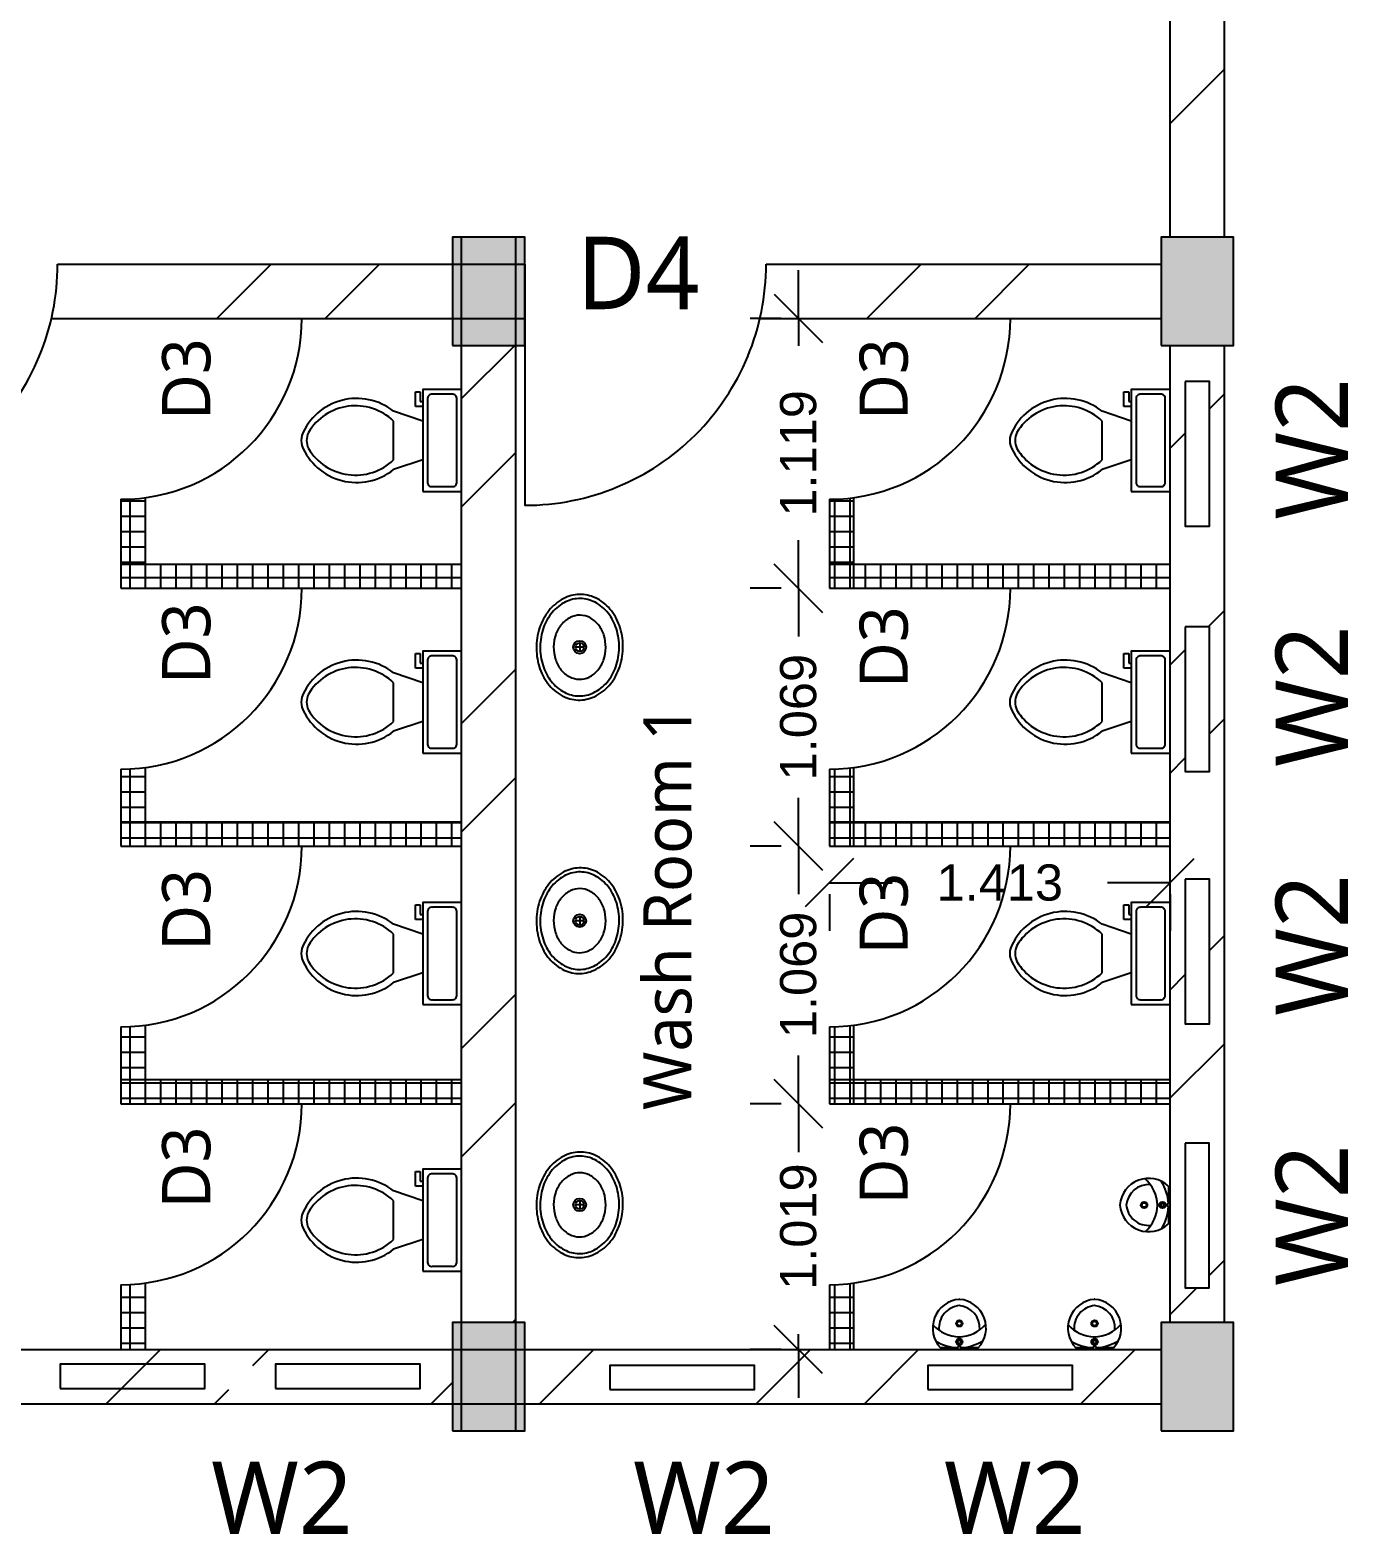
# Model space of a CAD drawing. Header units: millimetres. Extents: x 4123.3 to 4149.6, y 1802.2 to 1846.1.
# Drawn here: x 4143.24 to 4148.7, y 1830.95 to 1837.18 of the extents above; entities that cross this region are included whole.
import ezdxf

# ---------------------------------------------------------------- set-up
doc = ezdxf.new("R2010")
doc.units = ezdxf.units.MM
for name, color, linetype in [('Column', 240, 'Continuous'), ('Column hatch', 1, 'Continuous'), ('Doors', 90, 'Continuous'), ('Window', 50, 'Continuous')]:
    doc.layers.add(name, color=color, linetype=linetype)
doc.styles.add('Annotative', font='arial.ttf')
doc.dimstyles.new('Dim 2', dxfattribs={"dimtxt": 0.15, "dimasz": 0.2, "dimexe": 0.2, "dimexo": 0.2, "dimgap": 0.2, "dimtad": 0, "dimdec": 3, "dimdsep": 46, "dimtxsty": 'Annotative', "dimblk": 'OBLIQUE', "dimcen": 1, "dimadec": 0, "dimazin": 0, "dimtfac": 1, "dimtdec": 3, "dimtmove": 0, "dimatfit": 3, "dimfxl": 1, "dimarcsym": 0})
pattern_1 = [(45, (-7783.4231, -4078.2688), (-0.67351921, 0.67351921), []), (45, (-7782.9741, -4078.2688), (-0.67351921, 0.67351921), [])]

# ---------------------------------------------------------------- blocks, each defined once
blk = doc.blocks.new('Toilet - top')
for p, q in [((9.5, -6), (9.5, -2)), ((-10, -8.5), (-8, -8.5)), ((-10, -9.5), (-10, -8.5)), ((-8, -8.5), (-8, -8)), ((-7, -8), (-7, -9.5)), ((-4, -8), (-6, -14)), ((4, -8), (6, -14)), ((-7, -9.5), (-10, -9.5)), ((4, -14), (-4, -14))]:
    blk.add_line(p, q)
blk.add_lwpolyline([(10.5, -8), (10.5, 0), (-10.5, 0), (-10.5, -8)], close=True)
for points in [[(-9.5, -2), (-9.5, -6)], [(8.5, -1), (-8.5, -1)], [(-8.5, -7), (8.5, -7)]]:
    blk.add_lwpolyline(points)
for centre, radius, start, end in [((-8.62, -1.88), 0.884, 81.8699, 188.1301), ((8.62, -1.88), 0.884, 351.8699, 98.1301), ((-8.62, -6.12), 0.884, 171.8699, 278.1301), ((8.62, -6.12), 0.884, 261.8699, 8.1301), ((3.52, -21.58), 12.17, 141.4691, 247.9714), ((4.2, -21.82), 11.33, 136.3677, 238.9468), ((-3.52, -21.58), 12.17, 292.0284, 38.5307), ((-4.2, -21.82), 11.33, 301.053, 43.6321), ((0, -27.88), 4, 245.7318, 294.2682), ((0, -29), 4, 254.8605, 285.1395)]:
    blk.add_arc(centre, radius, start, end)
blk = doc.blocks.new('Sink - Oval top')
for p, q in [((-1, 0), (1, 0)), ((0, 1), (0, -1))]:
    blk.add_line(p, q)
at = {"linetype": 'Continuous'}
for points in [[(-12.23, 0.39, 0.117634), (-11.46, -3.36, 0.104469), (-8.88, -6.8, 0.090016), (-5.08, -9.07, 0.08192), (-0.32, -10.02, 0.08192), (4.49, -9.38, 0.090016), (8.42, -7.36, 0.104469), (11.22, -4.09, 0.117634), (12.23, -0.39, 0.117634), (11.46, 3.36, 0.104469), (8.88, 6.8, 0.090016), (5.08, 9.07, 0.08192), (0.32, 10.02, 0.08192), (-4.49, 9.38, 0.090016), (-8.42, 7.36, 0.104469), (-11.22, 4.09, 0.117634)], [(-11.29, 0.16, 0.118622), (-10.52, -3.25, 0.104678), (-8.07, -6.36, 0.089562), (-4.54, -8.37, 0.081185), (-0.13, -9.15, 0.081185), (4.3, -8.49, 0.089562), (7.89, -6.58, 0.104678), (10.42, -3.55, 0.118622), (11.29, -0.16, 0.118622), (10.52, 3.25, 0.104678), (8.07, 6.36, 0.089562), (4.54, 8.37, 0.081185), (0.13, 9.15, 0.081185), (-4.3, 8.49, 0.089562), (-7.89, 6.58, 0.104678), (-10.42, 3.55, 0.118622)], [(-7.42, 0.08, 0.118283), (-6.91, -2.17, 0.104607), (-5.29, -4.21, 0.089718), (-2.97, -5.53, 0.081436), (-0.07, -6.04, 0.081436), (2.84, -5.59, 0.089718), (5.2, -4.33, 0.104607), (6.86, -2.32, 0.118283), (7.42, -0.08, 0.118283), (6.91, 2.17, 0.104607), (5.29, 4.21, 0.089718), (2.97, 5.53, 0.081436), (0.07, 6.04, 0.081436), (-2.84, 5.59, 0.089718), (-5.2, 4.33, 0.104607), (-6.86, 2.32, 0.118283)]]:
    blk.add_lwpolyline(points, format="xyb", close=True, dxfattribs=at)
for radius in [1.5, 1]:
    blk.add_circle((0, 0), radius)
blk = doc.blocks.new('A$C317801B0')
for p, q in [((0.0505, 0.3099), (0.1601, 0.3099)), ((0.167, 0.2996), (0.167, 0.2915)), ((0.1731, 0.2996), (0.1731, 0.2916)), ((0.1808, 0.3099), (0.2905, 0.3099)), ((0.167, 0.2514), (0.167, 0.2397)), ((0.1731, 0.2513), (0.1731, 0.2399))]:
    blk.add_line(p, q)
for centre, radius in [((0.1705, 0.2715), 0.0203), ((0.1705, 0.3099), 0.0103), ((0.1705, 0.2715), 0.0103), ((0.1705, 0.1541), 0.0203), ((0.1705, 0.1541), 0.0143)]:
    blk.add_circle(centre, radius)
for centre, radius, start, end in [((0.1839, 0.1833), 0.1839, 136.51674, 265.29297), ((0.1789, 0.0078), 0.3022, 93.56524, 122.03941), ((0.157, 0.1833), 0.1839, 274.70703, 43.48326), ((0.1664, 0.0088), 0.3011, 59.19826, 87.25301), ((0.1789, 0.0078), 0.2322, 91.60377, 139.73716), ((0.1839, 0.1833), 0.1439, 175.68344, 265.29297), ((0.157, 0.1833), 0.1439, 274.70703, 5.52965), ((0.1659, 0.0078), 0.2322, 41.68292, 88.39623), ((0.1705, 0.0199), 0.02, 265.29297, 274.70703)]:
    blk.add_arc(centre, radius, start, end)
blk = doc.blocks.new('_Oblique')
at = {"color": 0, "linetype": 'ByBlock', "lineweight": -2}
blk.add_line((-0.5, -0.5), (0.5, 0.5), dxfattribs=at)
blk = doc.blocks.new('*D58')
at = {"color": 0, "lineweight": -2, "transparency": 16777216}
for p, q in [((4146.4247, 1835.9889), (4146.4247, 1836.1889)), ((4146.3535, 1835.9889), (4146.2247, 1835.9889)), ((4146.4247, 1835.9889), (4146.4247, 1835.8757)), ((4146.4247, 1834.8701), (4146.4247, 1834.9833)), ((4146.3535, 1834.8701), (4146.2247, 1834.8701)), ((4146.4247, 1834.8701), (4146.4247, 1834.6701))]:
    blk.add_line(p, q, dxfattribs=at)
at = {"layer": 'Defpoints', "color": 0, "transparency": 16777216}
for p in [(4146.4247, 1835.9889), (4146.5535, 1835.9889), (4146.5535, 1834.8701)]:
    blk.add_point(p, dxfattribs=at)
at = {"color": 0, "lineweight": -2, "transparency": 16777216, "xscale": 0.2, "yscale": 0.2, "zscale": 0.2}
for p, rotation in [((4146.4247, 1835.9889), 270), ((4146.4247, 1834.8701), 90)]:
    blk.add_blockref('_Oblique', p, dxfattribs=dict(at, rotation=rotation))
at = {"color": 0, "transparency": 16777216, "insert": (4146.4247, 1835.4295), "char_height": 0.15, "attachment_point": 5, "rotation": 90, "style": 'Annotative'}
blk.add_mtext('1.119', dxfattribs=at)
blk = doc.blocks.new('*D59')
at = {"color": 0, "lineweight": -2, "transparency": 16777216}
for p, q in [((4146.4247, 1834.8701), (4146.4247, 1835.0701)), ((4146.3535, 1834.8701), (4146.2247, 1834.8701)), ((4146.4247, 1834.8701), (4146.4247, 1834.7819)), ((4146.4247, 1833.8014), (4146.4247, 1833.8896)), ((4146.3535, 1833.8014), (4146.2247, 1833.8014)), ((4146.4247, 1833.8014), (4146.4247, 1833.6014))]:
    blk.add_line(p, q, dxfattribs=at)
at = {"layer": 'Defpoints', "color": 0, "transparency": 16777216}
for p in [(4146.4247, 1834.8701), (4146.5535, 1834.8701), (4146.5535, 1833.8014)]:
    blk.add_point(p, dxfattribs=at)
at = {"color": 0, "lineweight": -2, "transparency": 16777216, "xscale": 0.2, "yscale": 0.2, "zscale": 0.2}
for p, rotation in [((4146.4247, 1834.8701), 270), ((4146.4247, 1833.8014), 90)]:
    blk.add_blockref('_Oblique', p, dxfattribs=dict(at, rotation=rotation))
at = {"color": 0, "transparency": 16777216, "insert": (4146.4247, 1834.3357), "char_height": 0.15, "attachment_point": 5, "rotation": 90, "style": 'Annotative'}
blk.add_mtext('1.069', dxfattribs=at)
blk = doc.blocks.new('*D60')
at = {"color": 0, "lineweight": -2, "transparency": 16777216}
for p, q in [((4146.4247, 1833.8014), (4146.4247, 1834.0014)), ((4146.3535, 1833.8014), (4146.2247, 1833.8014)), ((4146.4247, 1833.8014), (4146.4247, 1833.7132)), ((4146.4247, 1832.7326), (4146.4247, 1832.8208)), ((4146.3535, 1832.7326), (4146.2247, 1832.7326)), ((4146.4247, 1832.7326), (4146.4247, 1832.5326))]:
    blk.add_line(p, q, dxfattribs=at)
at = {"layer": 'Defpoints', "color": 0, "transparency": 16777216}
for p in [(4146.4247, 1833.8014), (4146.5535, 1833.8014), (4146.5535, 1832.7326)]:
    blk.add_point(p, dxfattribs=at)
at = {"color": 0, "lineweight": -2, "transparency": 16777216, "xscale": 0.2, "yscale": 0.2, "zscale": 0.2}
for p, rotation in [((4146.4247, 1833.8014), 270), ((4146.4247, 1832.7326), 90)]:
    blk.add_blockref('_Oblique', p, dxfattribs=dict(at, rotation=rotation))
at = {"color": 0, "transparency": 16777216, "insert": (4146.4247, 1833.267), "char_height": 0.15, "attachment_point": 5, "rotation": 90, "style": 'Annotative'}
blk.add_mtext('1.069', dxfattribs=at)
blk = doc.blocks.new('*D61')
at = {"color": 0, "lineweight": -2, "transparency": 16777216}
for p, q in [((4146.4247, 1832.7326), (4146.4247, 1832.9326)), ((4146.3535, 1832.7326), (4146.2247, 1832.7326)), ((4146.4247, 1832.7326), (4146.4247, 1832.6694)), ((4146.4247, 1831.7139), (4146.4247, 1831.7771)), ((4146.3535, 1831.7139), (4146.2247, 1831.7139)), ((4146.4247, 1831.7139), (4146.4247, 1831.5139))]:
    blk.add_line(p, q, dxfattribs=at)
at = {"layer": 'Defpoints', "color": 0, "transparency": 16777216}
for p in [(4146.4247, 1832.7326), (4146.5535, 1832.7326), (4146.5535, 1831.7139)]:
    blk.add_point(p, dxfattribs=at)
at = {"color": 0, "lineweight": -2, "transparency": 16777216, "xscale": 0.2, "yscale": 0.2, "zscale": 0.2}
for p, rotation in [((4146.4247, 1832.7326), 270), ((4146.4247, 1831.7139), 90)]:
    blk.add_blockref('_Oblique', p, dxfattribs=dict(at, rotation=rotation))
at = {"color": 0, "transparency": 16777216, "insert": (4146.4247, 1832.2232), "char_height": 0.15, "attachment_point": 5, "rotation": 90, "style": 'Annotative'}
blk.add_mtext('1.019', dxfattribs=at)
blk = doc.blocks.new('*D62')
at = {"color": 0, "lineweight": -2, "transparency": 16777216}
for p, q in [((4146.5535, 1833.649), (4146.8138, 1833.649)), ((4147.966, 1833.649), (4147.7058, 1833.649)), ((4146.5535, 1833.6014), (4146.5535, 1833.449)), ((4147.966, 1833.6014), (4147.966, 1833.449))]:
    blk.add_line(p, q, dxfattribs=at)
at = {"layer": 'Defpoints', "color": 0, "transparency": 16777216}
for p in [(4146.5535, 1833.8014), (4147.966, 1833.8014), (4147.966, 1833.649)]:
    blk.add_point(p, dxfattribs=at)
at = {"color": 0, "lineweight": -2, "transparency": 16777216, "xscale": 0.2, "yscale": 0.2, "zscale": 0.2, "rotation": 180}
blk.add_blockref('_Oblique', (4146.5535, 1833.649), dxfattribs=at)
at = {"color": 0, "lineweight": -2, "transparency": 16777216, "xscale": 0.2, "yscale": 0.2, "zscale": 0.2}
blk.add_blockref('_Oblique', (4147.966, 1833.649), dxfattribs=at)
at = {"color": 0, "transparency": 16777216, "insert": (4147.2598, 1833.649), "char_height": 0.15, "attachment_point": 5, "style": 'Annotative'}
blk.add_mtext('1.413', dxfattribs=at)

msp = doc.modelspace()

# ---------------------------------------------------------------- hatches: boundary and pattern name
h = msp.add_hatch()
h.set_pattern_fill('ANSI32', color=256, scale=0.1)
h.set_pattern_definition(pattern_1)
h.paths.add_polyline_path([(4148.191, 1840.8764), (4147.966, 1840.8764), (4147.966, 1836.3264), (4148.191, 1836.3264)])
h.paths.add_polyline_path([(4148.0285, 1838.6139), (4148.0285, 1840.4139), (4148.1285, 1840.4139), (4148.1285, 1838.6139)], flags=16)
h.paths.add_polyline_path([(4148.191, 1845.3501), (4148.1908, 1845.3764), (4147.966, 1845.3764), (4147.966, 1845.3501), (4147.966, 1841.3264), (4148.191, 1841.3264)])
h.paths.add_polyline_path([(4148.0285, 1842.1382), (4148.0285, 1843.9382), (4148.0285, 1844.5382), (4148.1285, 1844.5382), (4148.1285, 1843.9382), (4148.1285, 1842.1382)], flags=16)
h.paths.add_polyline_path([(4147.9285, 1845.7139), (4145.291, 1845.7139), (4145.291, 1845.4889), (4147.9285, 1845.4889)])
h.paths.add_polyline_path([(4145.7098, 1845.6514), (4147.5098, 1845.6514), (4147.5098, 1845.5514), (4145.7098, 1845.5514)], flags=16)
h.paths.add_polyline_path([(4144.991, 1845.7139), (4142.3535, 1845.7139), (4142.3535, 1845.4889), (4144.991, 1845.4889)])
h.paths.add_polyline_path([(4144.5723, 1845.5514), (4142.7723, 1845.5514), (4142.7723, 1845.6514), (4144.5723, 1845.6514)], flags=16)
h.paths.add_polyline_path([(4142.0535, 1845.7139), (4139.416, 1845.7139), (4139.416, 1845.4889), (4142.0535, 1845.4889)])
h.paths.add_polyline_path([(4141.6348, 1845.5514), (4139.8348, 1845.5514), (4139.8348, 1845.6514), (4141.6348, 1845.6514)], flags=16)
h.paths.add_polyline_path([(4139.116, 1845.7139), (4136.4785, 1845.7139), (4136.4785, 1845.4889), (4139.116, 1845.4889)])
h.paths.add_polyline_path([(4139.3785, 1845.3764), (4139.1535, 1845.3764), (4139.1535, 1841.3264), (4139.3785, 1841.3264)])
h.paths.add_polyline_path([(4136.441, 1845.3764), (4136.216, 1845.3764), (4136.216, 1841.3264), (4136.441, 1841.3264)])
h = msp.add_hatch()
h.set_pattern_fill('NET', color=256, scale=0.02)
h.set_pattern_definition([(0, (-7783.42309, -4078.26881), (0, 0.0635), []), (90, (-7783.42309, -4078.26881), (-0.0635, 4e-18), [])])
h.paths.add_polyline_path([(4144.066, 1840.0564, -0.025047), (4143.966, 1840.0514), (4143.966, 1838.0514), (4147.966, 1838.0514), (4147.966, 1838.1514), (4144.066, 1838.1514)])
h.paths.add_polyline_path([(4144.991, 1841.1514), (4142.3535, 1841.1514), (4142.3535, 1841.0514), (4144.991, 1841.0514)])
h.paths.add_polyline_path([(4147.9285, 1841.1514), (4145.291, 1841.1514), (4145.291, 1841.0514), (4147.9285, 1841.0514)])
h.paths.add_polyline_path([(4142.0535, 1841.1514), (4140.4613, 1841.1514, -0.02385), (4140.466, 1841.0514), (4142.0535, 1841.0514)])
h.paths.add_polyline_path([(4145.0285, 1834.9701), (4143.716, 1834.9701), (4143.716, 1834.8701), (4145.0285, 1834.8701)])
h.paths.add_polyline_path([(4143.716, 1834.9701), (4143.616, 1834.9701), (4143.616, 1834.8701), (4143.716, 1834.8701)])
h.paths.add_polyline_path([(4143.716, 1835.2456, -0.033445), (4143.616, 1835.2389), (4143.616, 1834.9701), (4143.716, 1834.9701)])
h.paths.add_polyline_path([(4145.0285, 1833.9014), (4143.716, 1833.9014), (4143.716, 1833.8014), (4145.0285, 1833.8014)])
h.paths.add_polyline_path([(4143.716, 1833.9014), (4143.616, 1833.9014), (4143.616, 1833.8014), (4143.716, 1833.8014)])
h.paths.add_polyline_path([(4143.716, 1834.1268, -0.033445), (4143.616, 1834.1201), (4143.616, 1833.9014), (4143.716, 1833.9014)])
h.paths.add_polyline_path([(4143.716, 1833.0581, -0.033445), (4143.616, 1833.0514), (4143.616, 1832.8326), (4143.716, 1832.8326)])
h.paths.add_polyline_path([(4143.716, 1832.8326), (4143.616, 1832.8326), (4143.616, 1832.7326), (4143.716, 1832.7326)])
h.paths.add_polyline_path([(4145.0285, 1832.8326), (4143.716, 1832.8326), (4143.716, 1832.7326), (4145.0285, 1832.7326)])
h.paths.add_polyline_path([(4143.716, 1831.9893, -0.033445), (4143.616, 1831.9826), (4143.616, 1831.7139), (4143.716, 1831.7139)])
h.paths.add_polyline_path([(4146.6535, 1831.9893, -0.033445), (4146.5535, 1831.9826), (4146.5535, 1831.7139), (4146.6535, 1831.7139)])
h.paths.add_polyline_path([(4147.966, 1832.8326), (4146.6535, 1832.8326), (4146.6535, 1832.7326), (4147.966, 1832.7326)])
h.paths.add_polyline_path([(4146.6535, 1832.8326), (4146.5535, 1832.8326), (4146.5535, 1832.7326), (4146.6535, 1832.7326)])
h.paths.add_polyline_path([(4146.6535, 1833.0581, -0.033445), (4146.5535, 1833.0514), (4146.5535, 1832.8326), (4146.6535, 1832.8326)])
h.paths.add_polyline_path([(4147.966, 1833.9014), (4146.6535, 1833.9014), (4146.6535, 1833.8014), (4147.966, 1833.8014)])
h.paths.add_polyline_path([(4146.6535, 1833.9014), (4146.5535, 1833.9014), (4146.5535, 1833.8014), (4146.6535, 1833.8014)])
h.paths.add_polyline_path([(4146.6535, 1834.1268, -0.033445), (4146.5535, 1834.1201), (4146.5535, 1833.9014), (4146.6535, 1833.9014)])
h.paths.add_polyline_path([(4147.966, 1834.9701), (4146.6535, 1834.9701), (4146.6535, 1834.8701), (4147.966, 1834.8701)])
h.paths.add_polyline_path([(4146.6535, 1834.9701), (4146.5535, 1834.9701), (4146.5535, 1834.8701), (4146.6535, 1834.8701)])
h.paths.add_polyline_path([(4146.6535, 1835.2456, -0.033445), (4146.5535, 1835.2389), (4146.5535, 1834.9701), (4146.6535, 1834.9701)])
h.paths.add_polyline_path([(4133.441, 1835.8764), (4133.341, 1835.8764), (4133.341, 1831.8264), (4133.441, 1831.8264)])
h.paths.add_polyline_path([(4130.5035, 1835.8764), (4130.4035, 1835.8764), (4130.4035, 1831.8264), (4130.5035, 1831.8264)])
h.paths.add_polyline_path([(4127.5659, 1835.8764), (4127.4659, 1835.8764), (4127.4659, 1831.8264), (4127.5659, 1831.8264)])
h.paths.add_polyline_path([(4127.5659, 1839.0514), (4127.4659, 1839.0514), (4127.4659, 1836.3264), (4127.5659, 1836.3264)])
h.paths.add_polyline_path([(4132.3409, 1837.1514), (4128.716, 1837.1514), (4128.6159, 1837.1514), (4128.6159, 1837.0514), (4128.7113, 1837.0514), (4130.4035, 1837.0514), (4130.4035, 1836.3264), (4130.5035, 1836.3264), (4130.5035, 1837.0514), (4132.3456, 1837.0514, -0.02385)])
h.paths.add_polyline_path([(4133.441, 1837.0514), (4135.1333, 1837.0514, -0.02385), (4135.1285, 1837.1514), (4133.341, 1837.1514), (4133.341, 1836.3264), (4133.441, 1836.3264)])
h.paths.add_polyline_path([(4135.221, 1840.1514), (4124.691, 1840.1514), (4124.691, 1840.0514), (4135.216, 1840.0514, -0.025047)])
h = msp.add_hatch()
h.set_pattern_fill('ANSI32', color=256, scale=0.1)
h.set_pattern_definition(pattern_1)
h.paths.add_polyline_path([(4142.0535, 1831.7139), (4139.416, 1831.7139), (4139.416, 1831.4889), (4142.0535, 1831.4889)])
h.paths.add_polyline_path([(4141.6348, 1831.5514), (4139.8348, 1831.5514), (4139.8348, 1831.6514), (4141.6348, 1831.6514)], flags=16)
h.paths.add_polyline_path([(4144.991, 1831.7139), (4142.3535, 1831.7139), (4142.3535, 1831.4889), (4144.991, 1831.4889)])
h.paths.add_polyline_path([(4142.7056, 1831.6474), (4143.3056, 1831.6474), (4143.3056, 1831.5474), (4142.7056, 1831.5474)], flags=16)
h.paths.add_polyline_path([(4144.0244, 1831.6474), (4144.6244, 1831.6474), (4144.6244, 1831.5474), (4144.0244, 1831.5474)], flags=16)
h.paths.add_polyline_path([(4147.9285, 1831.7139), (4145.291, 1831.7139), (4145.291, 1831.4889), (4147.9285, 1831.4889)])
h.paths.add_polyline_path([(4145.6431, 1831.6474), (4146.2431, 1831.6474), (4146.2431, 1831.5474), (4145.6431, 1831.5474)], flags=16)
h.paths.add_polyline_path([(4146.9619, 1831.6474), (4147.5619, 1831.6474), (4147.5619, 1831.5474), (4146.9619, 1831.5474)], flags=16)
h.paths.add_polyline_path([(4148.191, 1835.8764), (4147.966, 1835.8764), (4147.966, 1831.8264), (4148.191, 1831.8264)])
h.paths.add_polyline_path([(4148.0288, 1833.0638), (4148.0288, 1833.6638), (4148.1288, 1833.6638), (4148.1288, 1833.0638)], flags=16)
h.paths.add_polyline_path([(4148.1285, 1832.5688), (4148.1285, 1831.9688), (4148.0285, 1831.9688), (4148.0285, 1832.5688)], flags=16)
h.paths.add_polyline_path([(4148.0288, 1834.1101), (4148.0288, 1834.7101), (4148.1288, 1834.7101), (4148.1288, 1834.1101)], flags=16)
h.paths.add_polyline_path([(4148.0288, 1835.127), (4148.0288, 1835.727), (4148.1288, 1835.727), (4148.1288, 1835.127)], flags=16)
h.paths.add_polyline_path([(4147.9285, 1836.2139), (4146.291, 1836.2139, -0.056797), (4146.2654, 1835.9889), (4147.9285, 1835.9889)])
h.paths.add_polyline_path([(4145.2535, 1835.8764), (4145.0285, 1835.8764), (4145.0285, 1831.8264), (4145.2535, 1831.8264)])
h.paths.add_polyline_path([(4144.991, 1836.2139), (4143.3535, 1836.2139, -0.056797), (4143.3279, 1835.9889), (4144.991, 1835.9889)])
h.paths.add_polyline_path([(4142.0535, 1836.2139), (4140.416, 1836.2139), (4140.416, 1835.9889), (4142.0535, 1835.9889)])
h.paths.add_polyline_path([(4142.316, 1835.8764), (4142.091, 1835.8764), (4142.091, 1831.8264), (4142.316, 1831.8264)])
h.paths.add_polyline_path([(4139.3785, 1835.8764), (4139.1535, 1835.8764), (4139.1535, 1832.7139), (4139.1535, 1831.8264), (4139.3785, 1831.8264)])
h.paths.add_polyline_path([(4136.441, 1835.8764), (4136.216, 1835.8764), (4136.216, 1831.8264), (4136.441, 1831.8264)])
at = {"layer": 'Column'}
h = msp.add_hatch(color=256, dxfattribs=at)
h.dxf.hatch_style = 1
h.paths.add_polyline_path([(4124.7285, 1836.3264), (4124.4285, 1836.3264), (4124.4285, 1835.8764), (4124.7285, 1835.8764)])
h.paths.add_polyline_path([(4127.666, 1836.3264), (4127.366, 1836.3264), (4127.366, 1836.1014), (4127.666, 1836.1014)])
h.paths.add_polyline_path([(4127.666, 1836.1014), (4127.366, 1836.1014), (4127.366, 1835.8764), (4127.666, 1835.8764)])
h.paths.add_polyline_path([(4130.6035, 1836.3264), (4130.3035, 1836.3264), (4130.3035, 1836.1014), (4130.6035, 1836.1014)])
h.paths.add_polyline_path([(4130.6035, 1836.1014), (4130.3035, 1836.1014), (4130.3035, 1835.8764), (4130.6035, 1835.8764)])
h.paths.add_polyline_path([(4133.541, 1836.3264), (4133.241, 1836.3264), (4133.241, 1836.1014), (4133.541, 1836.1014)])
h.paths.add_polyline_path([(4133.541, 1836.1014), (4133.241, 1836.1014), (4133.241, 1835.8764), (4133.541, 1835.8764)])
h.paths.add_polyline_path([(4136.4785, 1836.3264), (4136.1785, 1836.3264), (4136.1785, 1836.1014), (4136.4785, 1836.1014)])
h.paths.add_polyline_path([(4136.4785, 1836.1014), (4136.1785, 1836.1014), (4136.1785, 1835.8764), (4136.4785, 1835.8764)])
h.paths.add_polyline_path([(4139.416, 1836.3264), (4139.116, 1836.3264), (4139.116, 1836.1014), (4139.416, 1836.1014)])
h.paths.add_polyline_path([(4139.416, 1836.1014), (4139.116, 1836.1014), (4139.116, 1835.8764), (4139.416, 1835.8764)])
h.paths.add_polyline_path([(4142.3535, 1836.3264), (4142.0535, 1836.3264), (4142.0535, 1836.1014), (4142.3535, 1836.1014)])
h.paths.add_polyline_path([(4142.3535, 1836.1014), (4142.0535, 1836.1014), (4142.0535, 1835.8764), (4142.3535, 1835.8764)])
h.paths.add_polyline_path([(4145.291, 1836.3264), (4144.991, 1836.3264), (4144.991, 1836.1014), (4145.291, 1836.1014)])
h.paths.add_polyline_path([(4145.291, 1836.1014), (4144.991, 1836.1014), (4144.991, 1835.8764), (4145.291, 1835.8764)])
h.paths.add_polyline_path([(4148.2285, 1836.3264), (4147.9285, 1836.3264), (4147.9285, 1835.8764), (4148.2285, 1835.8764)])
h.paths.add_polyline_path([(4148.2285, 1831.8264), (4147.9285, 1831.8264), (4147.9285, 1831.3764), (4148.2285, 1831.3764)])
h.paths.add_polyline_path([(4145.291, 1831.6014), (4144.991, 1831.6014), (4144.991, 1831.3764), (4145.291, 1831.3764)])
h.paths.add_polyline_path([(4145.291, 1831.8264), (4144.991, 1831.8264), (4144.991, 1831.6014), (4145.291, 1831.6014)])
h.paths.add_polyline_path([(4142.3535, 1831.6014), (4142.0535, 1831.6014), (4142.0535, 1831.3764), (4142.3535, 1831.3764)])
h.paths.add_polyline_path([(4142.3535, 1831.8264), (4142.0535, 1831.8264), (4142.0535, 1831.6014), (4142.3535, 1831.6014)])
h.paths.add_polyline_path([(4139.416, 1831.6014), (4139.116, 1831.6014), (4139.116, 1831.3764), (4139.416, 1831.3764)])
h.paths.add_polyline_path([(4139.416, 1831.8264), (4139.116, 1831.8264), (4139.116, 1831.6014), (4139.416, 1831.6014)])
h.paths.add_polyline_path([(4136.4785, 1831.6014), (4136.1785, 1831.6014), (4136.1785, 1831.3764), (4136.4785, 1831.3764)])
h.paths.add_polyline_path([(4136.4785, 1831.8264), (4136.1785, 1831.8264), (4136.1785, 1831.6014), (4136.4785, 1831.6014)])
h.paths.add_polyline_path([(4133.541, 1831.6014), (4133.241, 1831.6014), (4133.241, 1831.3764), (4133.541, 1831.3764)])
h.paths.add_polyline_path([(4133.541, 1831.8264), (4133.241, 1831.8264), (4133.241, 1831.6014), (4133.541, 1831.6014)])
h.paths.add_polyline_path([(4130.6035, 1831.8264), (4130.3035, 1831.8264), (4130.3035, 1831.6014), (4130.6035, 1831.6014)])
h.paths.add_polyline_path([(4130.6035, 1831.6014), (4130.3035, 1831.6014), (4130.3035, 1831.3764), (4130.6035, 1831.3764)])
h.paths.add_polyline_path([(4127.666, 1831.6014), (4127.366, 1831.6014), (4127.366, 1831.3764), (4127.666, 1831.3764)])
h.paths.add_polyline_path([(4127.666, 1831.8264), (4127.366, 1831.8264), (4127.366, 1831.6014), (4127.666, 1831.6014)])
h.paths.add_polyline_path([(4124.7285, 1831.8264), (4124.4285, 1831.8264), (4124.4285, 1831.3764), (4124.7285, 1831.3764)])

# ---------------------------------------------------------------- linework, layer by layer
for p, q in [((4147.966, 1836.3264), (4147.966, 1840.8764)), ((4148.191, 1836.3264), (4148.191, 1840.8764)), ((4145.0285, 1831.3764), (4145.0285, 1836.3264)), ((4145.2535, 1831.3764), (4145.2535, 1836.3264)), ((4143.3535, 1836.2139), (4145.291, 1836.2139)), ((4146.291, 1836.2139), (4147.9285, 1836.2139)), ((4143.3279, 1835.9889), (4145.291, 1835.9889)), ((4146.2654, 1835.9889), (4147.9285, 1835.9889)), ((4147.966, 1831.8264), (4147.966, 1835.8764)), ((4148.191, 1831.8264), (4148.191, 1835.8764)), ((4143.616, 1835.2389), (4143.616, 1834.8701)), ((4143.716, 1835.2456), (4143.716, 1834.8701)), ((4146.5535, 1835.2389), (4146.5535, 1834.8701)), ((4146.6535, 1835.2456), (4146.6535, 1834.8701)), ((4143.616, 1834.9701), (4145.0285, 1834.9701)), ((4146.5535, 1834.9701), (4147.966, 1834.9701)), ((4143.616, 1834.8701), (4145.0285, 1834.8701)), ((4146.5535, 1834.8701), (4147.966, 1834.8701)), ((4143.616, 1834.1201), (4143.616, 1833.8014)), ((4143.716, 1834.1268), (4143.716, 1833.8014)), ((4146.5535, 1834.1201), (4146.5535, 1833.8014)), ((4146.6535, 1834.1268), (4146.6535, 1833.8014)), ((4143.616, 1833.9014), (4145.0285, 1833.9014)), ((4146.5535, 1833.9014), (4147.966, 1833.9014)), ((4143.616, 1833.8014), (4145.0285, 1833.8014)), ((4146.5535, 1833.8014), (4147.966, 1833.8014)), ((4143.616, 1833.0514), (4143.616, 1832.7326)), ((4143.716, 1833.0581), (4143.716, 1832.7326)), ((4146.5535, 1833.0514), (4146.5535, 1832.7326)), ((4146.6535, 1833.0581), (4146.6535, 1832.7326)), ((4143.616, 1832.8326), (4145.0285, 1832.8326)), ((4146.5535, 1832.8326), (4147.966, 1832.8326)), ((4143.616, 1832.7326), (4145.0285, 1832.7326)), ((4146.5535, 1832.7326), (4147.966, 1832.7326)), ((4143.716, 1831.9893), (4143.716, 1831.7139)), ((4146.6535, 1831.9893), (4146.6535, 1831.7139)), ((4143.616, 1831.9826), (4143.616, 1831.7139)), ((4146.5535, 1831.9826), (4146.5535, 1831.7139)), ((4124.7285, 1831.7139), (4147.9285, 1831.7139)), ((4124.7285, 1831.4889), (4147.9285, 1831.4889))]:
    msp.add_line(p, q)
for points in [[(4142.3535, 1836.2139), (4142.3535, 1835.2139, 0.414214), (4143.3535, 1836.2139)], [(4145.291, 1836.2139), (4145.291, 1835.2139, 0.414214), (4146.291, 1836.2139)]]:
    msp.add_lwpolyline(points, format="xyb")
for centre in [(4143.616, 1835.9889), (4146.5535, 1835.9889), (4143.616, 1834.8701), (4146.5535, 1834.8701), (4143.616, 1833.8014), (4146.5535, 1833.8014), (4143.616, 1832.7326), (4146.5535, 1832.7326)]:
    msp.add_arc(centre, 0.75, 270, 0)
at = {"layer": 'Column hatch'}
for points in [[(4144.991, 1835.8764), (4145.291, 1835.8764), (4145.291, 1836.3264), (4144.991, 1836.3264)], [(4147.9285, 1835.8764), (4148.2285, 1835.8764), (4148.2285, 1836.3264), (4147.9285, 1836.3264)], [(4144.991, 1831.3764), (4145.291, 1831.3764), (4145.291, 1831.8264), (4144.991, 1831.8264)], [(4147.9285, 1831.3764), (4148.2285, 1831.3764), (4148.2285, 1831.8264), (4147.9285, 1831.8264)]]:
    msp.add_lwpolyline(points, close=True, dxfattribs=at)
at = {"layer": 'Window'}
for points in [[(4148.0288, 1835.727), (4148.0288, 1835.127), (4148.1288, 1835.127), (4148.1288, 1835.727)], [(4148.0288, 1834.7101), (4148.0288, 1834.1101), (4148.1288, 1834.1101), (4148.1288, 1834.7101)], [(4148.0288, 1833.6638), (4148.0288, 1833.0638), (4148.1288, 1833.0638), (4148.1288, 1833.6638)], [(4148.0285, 1832.5688), (4148.0285, 1831.9688), (4148.1285, 1831.9688), (4148.1285, 1832.5688)], [(4143.3635, 1831.5525), (4143.9635, 1831.5525), (4143.9635, 1831.6525), (4143.3635, 1831.6525)], [(4144.2566, 1831.5525), (4144.8566, 1831.5525), (4144.8566, 1831.6525), (4144.2566, 1831.6525)], [(4145.6431, 1831.5474), (4146.2431, 1831.5474), (4146.2431, 1831.6474), (4145.6431, 1831.6474)], [(4146.9619, 1831.5474), (4147.5619, 1831.5474), (4147.5619, 1831.6474), (4146.9619, 1831.6474)]]:
    msp.add_lwpolyline(points, close=True, dxfattribs=at)

# ---------------------------------------------------------------- block references
at = {"rotation": 270}
for name, p, xscale, yscale, zscale in [('Toilet - top', (4145.0285, 1835.4828), 0.02015545671545811, 0.02015545671545811, 0.02015545671545811), ('Toilet - top', (4147.966, 1835.4828), 0.02015545671545811, 0.02015545671545811, 0.02015545671545811), ('Sink - Oval top', (4145.518, 1834.6255), 0.01789831467242267, 0.01789831467242267, 0.01789831467242267), ('Toilet - top', (4145.0285, 1834.3979), 0.02015545671545811, 0.02015545671545811, 0.02015545671545811), ('Toilet - top', (4147.966, 1834.3979), 0.02015545671545811, 0.02015545671545811, 0.02015545671545811), ('Sink - Oval top', (4145.518, 1833.4917), 0.01789831467242267, 0.01789831467242267, 0.01789831467242267), ('Toilet - top', (4145.0285, 1833.3557), 0.02015545671545811, 0.02015545671545811, 0.02015545671545811), ('Toilet - top', (4147.966, 1833.3557), 0.02015545671545811, 0.02015545671545811, 0.02015545671545811), ('Sink - Oval top', (4145.518, 1832.3136), 0.01789831467242267, 0.01789831467242267, 0.01789831467242267), ('Toilet - top', (4145.0285, 1832.2501), 0.02015545671545811, 0.02015545671545811, 0.02015545671545811)]:
    msp.add_blockref(name, p, dxfattribs=dict(at, xscale=xscale, yscale=yscale, zscale=zscale))
at = {"color": 7, "xscale": 0.6495224978274732, "yscale": 0.6495224978274732, "zscale": 0.6495224978274732}
for p, rotation in [((4147.758, 1832.4236), 270), ((4147.2029, 1831.9218), 180), ((4147.7635, 1831.9218), 180)]:
    msp.add_blockref('A$C317801B0', p, dxfattribs=dict(at, rotation=rotation))

# ---------------------------------------------------------------- texts
at = {"attachment_point": 1, "rotation": 90, "style": 'Annotative'}
for s, insert, char_height, width in [('{\\fMicrosoft YaHei Light|b0|i0|c0|p34;\\H0.6x;W2}', (4148.4031, 1835.1549), 0.5, 0.653402), ('{\\fMicrosoft YaHei Light|b0|i0|c0|p34;\\H0.6x;W2}', (4148.4031, 1834.1295), 0.5, 0.653402), ('{\\fMicrosoft YaHei Light|b0|i0|c0|p34;Wash Room 1}', (4145.7814, 1832.7068), 0.2, 2.484689), ('{\\fMicrosoft YaHei Light|b0|i0|c0|p34;\\H0.6x;W2}', (4148.4031, 1833.0973), 0.5, 0.653402), ('{\\fMicrosoft YaHei Light|b0|i0|c0|p34;\\H0.6x;W2}', (4148.4031, 1831.9772), 0.5, 0.653402)]:
    msp.add_mtext(s, dxfattribs=dict(at, insert=insert, char_height=char_height, width=width))
at = {"char_height": 0.5, "attachment_point": 1, "style": 'Annotative'}
for insert, width in [((4143.9901, 1831.2491), 1.189197), ((4145.7398, 1831.2491), 0.653402), ((4147.0286, 1831.2491), 0.653402)]:
    msp.add_mtext('{\\fMicrosoft YaHei Light|b0|i0|c0|p34;\\H0.6x;W2}', dxfattribs=dict(at, insert=insert, width=width))
at = {"layer": 'Doors', "insert": (4145.506, 1836.3272), "char_height": 0.5, "width": 0.513745, "attachment_point": 1, "style": 'Annotative'}
msp.add_mtext('{\\fMicrosoft YaHei Light|b0|i0|c134|p34;\\H0.6x;D\\fMicrosoft YaHei Light|b0|i0|c0|p34;4\\fMicrosoft YaHei Light|b0|i0|c134|p34;\\H1.66667x; }', dxfattribs=at)
at = {"layer": 'Doors', "char_height": 0.2, "width": 0.513745, "attachment_point": 1, "rotation": 90, "style": 'Annotative'}
for insert in [(4143.7866, 1835.5675), (4146.6782, 1835.5675), (4143.7866, 1834.4722), (4146.6782, 1834.4561), (4143.7866, 1833.3669), (4146.6782, 1833.3515), (4143.7866, 1832.2991), (4146.6782, 1832.3152)]:
    msp.add_mtext('{\\fMicrosoft YaHei Light|b0|i0|c134|p34;D3 }', dxfattribs=dict(at, insert=insert))

# ---------------------------------------------------------------- dimensions: what is measured, and where the dimension line sits
for base, p1, p2, picture, middle in [((4146.4247, 1835.9889), (4146.5535, 1834.8701), (4146.5535, 1835.9889), '*D58', (4146.4247, 1835.4295)), ((4146.4247, 1834.8701), (4146.5535, 1833.8014), (4146.5535, 1834.8701), '*D59', (4146.4247, 1834.3357)), ((4146.4247, 1833.8014), (4146.5535, 1832.7326), (4146.5535, 1833.8014), '*D60', (4146.4247, 1833.267)), ((4146.4247, 1832.7326), (4146.5535, 1831.7139), (4146.5535, 1832.7326), '*D61', (4146.4247, 1832.2232))]:
    dim = msp.add_linear_dim(base=base, p1=p1, p2=p2, angle=90, dimstyle='Dim 2')
    dim.commit()
    dim.dimension.update_dxf_attribs({"geometry": picture, "text_midpoint": middle})
dim = msp.add_linear_dim(base=(4147.9660332975, 1833.6489510997), p1=(4146.5535332976, 1833.8013619117), p2=(4147.9660332975, 1833.8013619117), dimstyle='Dim 2')
dim.commit()
dim.dimension.update_dxf_attribs({"geometry": '*D62', "text_midpoint": (4147.2597832975, 1833.6489510997)})

doc.saveas('drawing.dxf')
